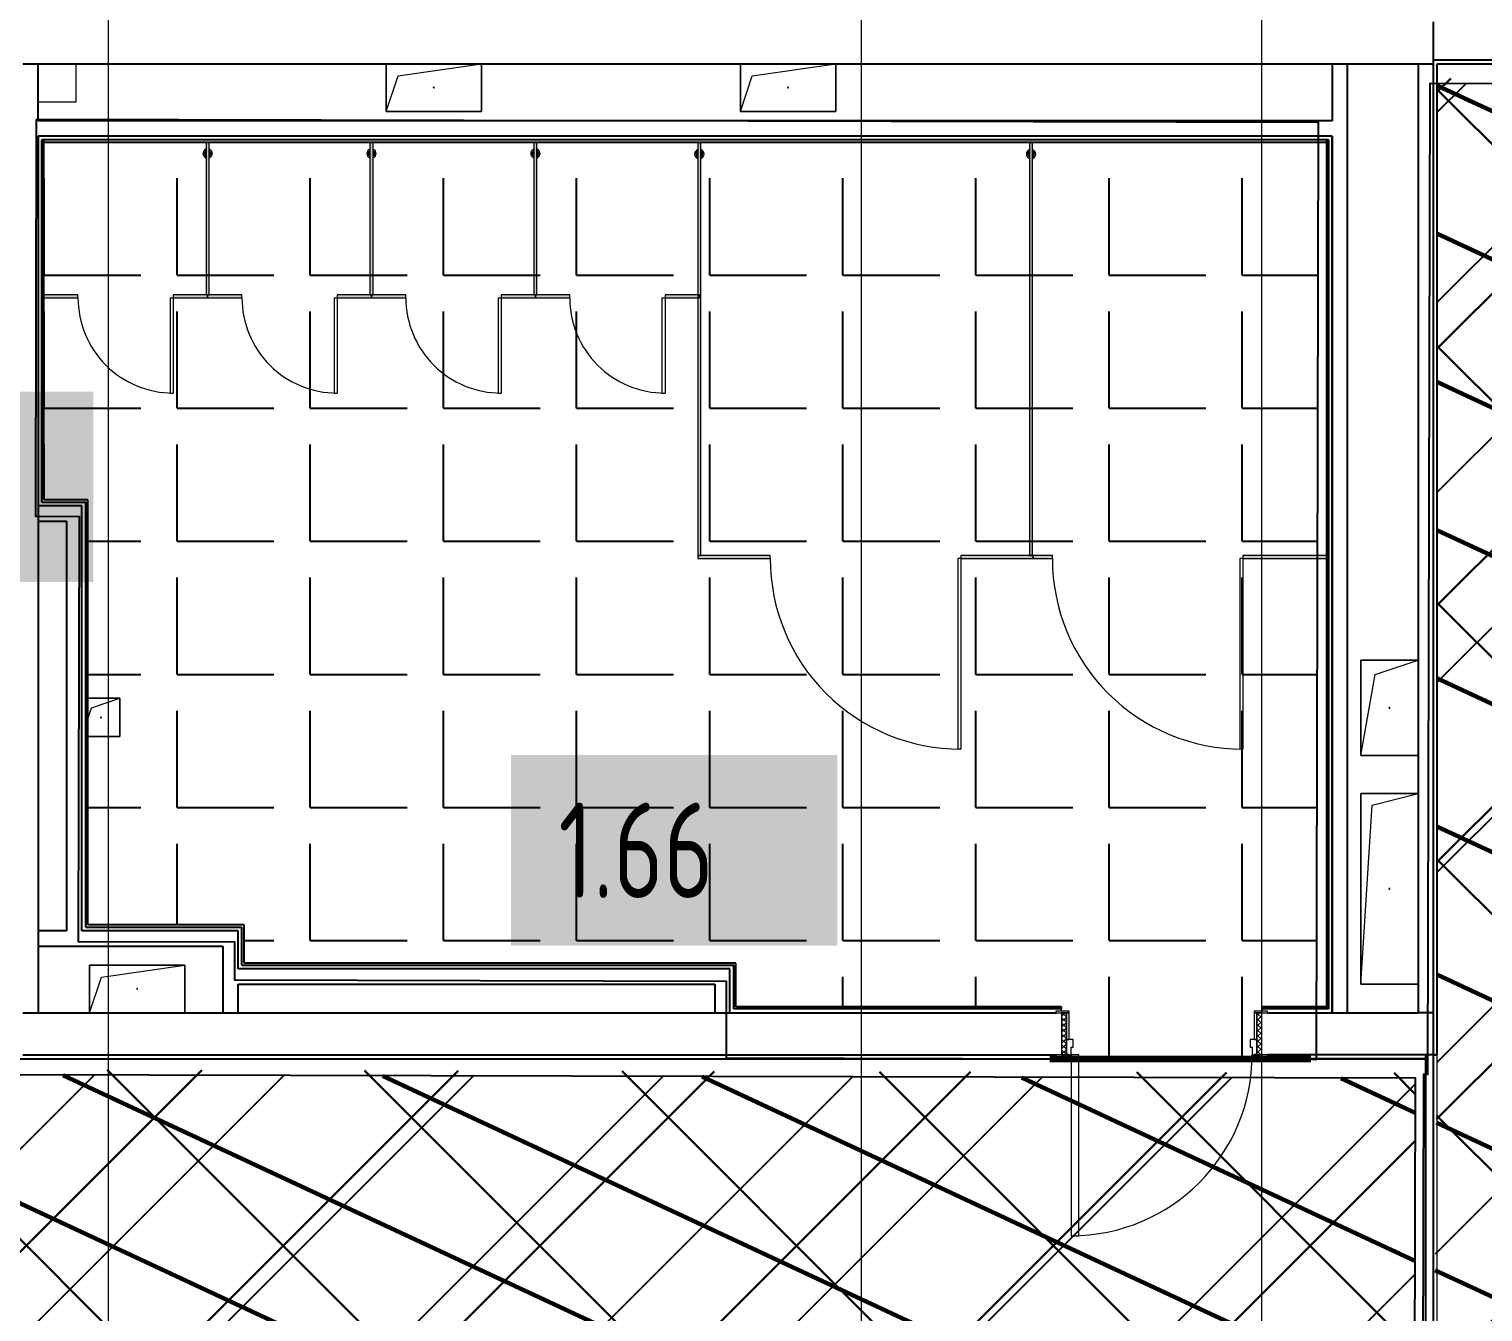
# Model space of a CAD drawing. Header units: millimetres. Extents: x -164500 to 426394, y -23753 to 102118.
# Drawn here: x 94308 to 101935, y 3694 to 10426 of the extents above; entities that cross this region are included whole.
import ezdxf

# ---------------------------------------------------------------- set-up
doc = ezdxf.new("R2010")
doc.units = ezdxf.units.MM
for name, color, linetype, lineweight in [('0) шлифовка', 5, 'Continuous', 60), ('284 стык. профилей', 1, 'Continuous', 120), ('5.2) Л-1 Линолеум', 100, 'Continuous', 30), ('A-DOOR-2', 7, 'Continuous', 5), ('A-DOOR-FRAM-2', 7, 'Continuous', 5), ('A-FLOR', 7, 'Continuous', 9), ('A-GENM', 7, 'Continuous', 9), ('A-GENM-1', 7, 'Continuous', 20), ('Оси', 7, 'Continuous', 9)]:
    doc.layers.add(name, color=color, linetype=linetype, lineweight=lineweight)
for name, color, linetype in [('1.2) плитка КР3', 160, 'Continuous'), ('2) защита вин плитк', 6, 'Continuous'), ('3.2.1) Нал-ой пол 4 вып', 3, 'Continuous')]:
    doc.layers.add(name, color=color, linetype=linetype)
doc.layers.add('A-DOOR-1', color=7, linetype='Continuous', lineweight=5, true_color=0xc0c0c0)
doc.layers.add('A-DOOR-FRAM-1', color=7, linetype='Continuous', lineweight=5, true_color=0xc0c0c0)
doc.styles.add('СПДС', font='ГОСТ тип А.ttf', dxfattribs={"width": 0.9})

# ---------------------------------------------------------------- blocks, each defined once
blk = doc.blocks.new('110_Дверь_СКБ_1Ст_Внутренняя1 - Д-7а_л__950x2100h_Туалет-32220591-Объем проектирования 1 этажа')
at = {"layer": 'A-DOOR-2'}
h = blk.add_hatch(dxfattribs=at)
h.set_pattern_fill('FP_37', color=256, style=0, pattern_type=2)
h.set_pattern_definition([(135, (1776.41, 174.685), (-14.14214, -14.14214), []), (225, (1776.41, 174.685), (14.14214, -14.14214), [])])
h.paths.add_polyline_path([(537.5, 110), (512.5, 109.9), (512.5, -110), (537.5, -110)])
at = {"layer": 'A-DOOR-FRAM-2'}
h = blk.add_hatch(dxfattribs=at)
h.set_pattern_fill('FP_38', color=256, style=0, pattern_type=2)
h.set_pattern_definition([(45, (-346.384, 174.685), (-14.1421, 14.1421), []), (135, (-346.384, 174.685), (-14.1421, -14.1421), [])])
h.paths.add_polyline_path([(-512.5, 110), (-512.5, -110), (-487.5, -108.5), (-487.5, 110)])
at = {"layer": 'A-DOOR-1'}
for p, q in [((487.5, 1060), (447.5, 1060)), ((447.5, 1060), (447.5, 110)), ((487.5, 110), (487.5, 1060)), ((447.5, 110), (487.5, 110))]:
    blk.add_line(p, q, dxfattribs=at)
blk.add_arc((487.5, 110), 950, 90, 180, dxfattribs=at)
at = {"layer": 'A-DOOR-FRAM-1'}
for p, q in [((-472.5, 118), (-542.5, 118)), ((-542.5, 118), (-542.5, 110)), ((-542.5, 110), (-472.5, 110)), ((-487.5, 110), (-512.5, 110)), ((-512.5, 110), (-512.5, -110)), ((-462.5, 110), (-487.5, 110)), ((-487.5, 110), (-487.5, 30)), ((-487.5, -110), (-487.5, 110)), ((-472.5, 110), (-487.5, 110)), ((-487.5, 110), (-487.5, 109)), ((-487.5, 109), (-472.5, 109)), ((-472.5, 110), (-472.5, 118)), ((-472.5, 109), (-472.5, 110)), ((-462.5, 70), (-462.5, 110)), ((487.5, 110), (487.5, 70)), ((512.5, 110), (487.5, 110)), ((567.5, 118), (497.5, 118)), ((497.5, 118), (497.5, 110)), ((512.5, 110), (497.5, 110)), ((497.5, 110), (497.5, 109)), ((497.5, 110), (567.5, 110)), ((497.5, 109), (512.5, 109)), ((512.5, 30), (512.5, 110)), ((537.5, 110), (512.5, 110)), ((512.5, 110), (512.5, -110)), ((512.5, 109), (512.5, 110)), ((537.5, -110), (537.5, 110)), ((567.5, 110), (567.5, 118)), ((-487.5, 30), (-452.5, 30)), ((-472.5, 30), (-487.5, 30)), ((-487.5, 30), (-487.5, -110)), ((-472.5, -110), (-472.5, 30)), ((-452.5, 70), (-462.5, 70)), ((-452.5, 30), (-452.5, 70)), ((487.5, 70), (477.5, 70)), ((477.5, 70), (477.5, 30)), ((477.5, 30), (512.5, 30)), ((512.5, 30), (497.5, 30)), ((497.5, 30), (497.5, -110)), ((512.5, -110), (512.5, 30)), ((-472.5, -110), (-542.5, -110)), ((-542.5, -110), (-542.5, -118)), ((-542.5, -118), (-472.5, -118)), ((-512.5, -110), (-487.5, -110)), ((-487.5, -110), (-472.5, -110)), ((-472.5, -118), (-472.5, -110)), ((497.5, -110), (512.5, -110)), ((567.5, -110), (497.5, -110)), ((497.5, -110), (497.5, -118)), ((497.5, -118), (567.5, -118)), ((512.5, -110), (537.5, -110)), ((567.5, -118), (567.5, -110))]:
    blk.add_line(p, q, dxfattribs=at)
blk = doc.blocks.new('131_Сантехническая перегородка 7 - СП-1-30858579-Объем проектирования 1 этажа')
at = {"layer": 'A-GENM'}
blk.add_hatch(color=256, dxfattribs=at).paths.add_polyline_path([(2165.9, -8), (2165.9, 8), (-4.1, 8), (-4.1, -8), (1884.9, -8)])
at = {"layer": 'A-GENM', "flags": 128}
for points in [[(71.5, 8), (71.1, 8.5), (70.8, 9), (70.4, 9.5), (70, 9.9), (69.6, 10.4), (69.2, 10.8), (68.8, 11.2), (68.3, 11.6), (67.8, 12), (67.3, 12.3), (66.8, 12.7), (66.3, 13), (65.8, 13.3), (65.3, 13.6), (64.7, 13.8), (64.2, 14), (63.6, 14.3), (63, 14.4), (62.4, 14.6), (61.9, 14.7), (61.3, 14.9), (60.7, 14.9), (60.1, 15), (59.5, 15.1), (58.9, 15.1), (58.3, 15.1), (57.7, 15), (57.1, 15), (56.5, 14.9), (55.9, 14.8), (55.3, 14.7), (54.7, 14.5), (54.1, 14.4), (53.5, 14.2), (53, 13.9), (52.4, 13.7), (51.9, 13.4), (51.4, 13.2), (50.8, 12.9), (50.3, 12.5), (49.8, 12.2), (49.3, 11.8), (48.9, 11.4), (48.4, 11), (48, 10.6), (47.6, 10.2), (47.2, 9.7), (46.8, 9.3), (46.4, 8.8), (46.1, 8.3), (45.9, 8)], [(45.9, -8), (46.3, -8.5), (46.6, -9), (47, -9.5), (47.4, -9.9), (47.8, -10.4), (48.2, -10.8), (48.6, -11.2), (49.1, -11.6), (49.6, -12), (50, -12.3), (50.5, -12.7), (51.1, -13), (51.6, -13.3), (52.1, -13.6), (52.7, -13.8), (53.2, -14), (53.8, -14.3), (54.4, -14.4), (54.9, -14.6), (55.5, -14.7), (56.1, -14.9), (56.7, -14.9), (57.3, -15), (57.9, -15.1), (58.5, -15.1), (59.1, -15.1), (59.7, -15), (60.3, -15), (60.9, -14.9), (61.5, -14.8), (62.1, -14.7), (62.7, -14.5), (63.3, -14.4), (63.8, -14.2), (64.4, -13.9), (65, -13.7), (65.5, -13.4), (66, -13.2), (66.6, -12.9), (67.1, -12.5), (67.6, -12.2), (68, -11.8), (68.5, -11.4), (69, -11), (69.4, -10.6), (69.8, -10.2), (70.2, -9.7), (70.6, -9.3), (70.9, -8.8), (71.3, -8.3), (71.5, -8)]]:
    blk.add_lwpolyline(points, dxfattribs=at)
at = {"layer": 'A-GENM'}
for radius, start, end in [(24.6, 19.91127, 160.08873), (17.6, 28.97309, 151.02691), (15.1, 33.78108, 146.21892), (24.6, 199.91127, 340.08873), (17.6, 208.97309, 331.02691), (15.1, 213.78108, 326.21892)]:
    blk.add_arc((58.7, 0), radius, start, end, dxfattribs=at)
at = {"layer": 'A-GENM-1'}
for p, q in [((2165.9, 8), (-4.1, 8)), ((-4.1, 8), (-4.1, -8)), ((2165.9, -8), (2165.9, 8)), ((-4.1, -8), (2165.9, -8))]:
    blk.add_line(p, q, dxfattribs=at)
blk = doc.blocks.new('131_Сантехническая перегородка 6 - СП-1-30839354-Объем проектирования 1 этажа')
at = {"layer": 'A-GENM'}
blk.add_hatch(color=256, dxfattribs=at).paths.add_polyline_path([(800, 8), (0, 8), (0, -8), (800, -8)])
at = {"layer": 'A-GENM', "flags": 128}
for points in [[(71.5, 8), (71.1, 8.5), (70.8, 9), (70.4, 9.5), (70, 9.9), (69.6, 10.4), (69.2, 10.8), (68.8, 11.2), (68.3, 11.6), (67.8, 12), (67.3, 12.3), (66.8, 12.7), (66.3, 13), (65.8, 13.3), (65.3, 13.6), (64.7, 13.8), (64.2, 14), (63.6, 14.3), (63, 14.4), (62.4, 14.6), (61.9, 14.7), (61.3, 14.9), (60.7, 14.9), (60.1, 15), (59.5, 15.1), (58.9, 15.1), (58.3, 15.1), (57.7, 15), (57.1, 15), (56.5, 14.9), (55.9, 14.8), (55.3, 14.7), (54.7, 14.5), (54.1, 14.4), (53.5, 14.2), (53, 13.9), (52.4, 13.7), (51.9, 13.4), (51.4, 13.2), (50.8, 12.9), (50.3, 12.5), (49.8, 12.2), (49.3, 11.8), (48.9, 11.4), (48.4, 11), (48, 10.6), (47.6, 10.2), (47.2, 9.7), (46.8, 9.3), (46.4, 8.8), (46.1, 8.3), (45.9, 8)], [(45.9, -8), (46.3, -8.5), (46.6, -9), (47, -9.5), (47.4, -9.9), (47.8, -10.4), (48.2, -10.8), (48.6, -11.2), (49.1, -11.6), (49.6, -12), (50, -12.3), (50.5, -12.7), (51.1, -13), (51.6, -13.3), (52.1, -13.6), (52.7, -13.8), (53.2, -14), (53.8, -14.3), (54.4, -14.4), (54.9, -14.6), (55.5, -14.7), (56.1, -14.9), (56.7, -14.9), (57.3, -15), (57.9, -15.1), (58.5, -15.1), (59.1, -15.1), (59.7, -15), (60.3, -15), (60.9, -14.9), (61.5, -14.8), (62.1, -14.7), (62.7, -14.5), (63.3, -14.4), (63.8, -14.2), (64.4, -13.9), (65, -13.7), (65.5, -13.4), (66, -13.2), (66.6, -12.9), (67.1, -12.5), (67.6, -12.2), (68, -11.8), (68.5, -11.4), (69, -11), (69.4, -10.6), (69.8, -10.2), (70.2, -9.7), (70.6, -9.3), (70.9, -8.8), (71.3, -8.3), (71.5, -8)]]:
    blk.add_lwpolyline(points, dxfattribs=at)
at = {"layer": 'A-GENM'}
for radius, start, end in [(24.6, 19.91127, 160.08873), (17.6, 28.97309, 151.02691), (15.1, 33.78108, 146.21892), (24.6, 199.91127, 340.08873), (17.6, 208.97309, 331.02691), (15.1, 213.78108, 326.21892)]:
    blk.add_arc((58.7, 0), radius, start, end, dxfattribs=at)
at = {"layer": 'A-GENM-1'}
for p, q in [((800, 8), (0, 8)), ((0, 8), (0, -8)), ((800, -8), (800, 8)), ((0, -8), (800, -8))]:
    blk.add_line(p, q, dxfattribs=at)
blk = doc.blocks.new('131_Сантехническая перегородка_Дверь МГН - СД-1-30883454-Объем проектирования 1 этажа')
at = {"layer": 'A-GENM'}
for points in [[(-366.5, 8), (-370, 8), (-370, -8), (10, -8), (10, 8), (-350.5, 8)], [(1390, 8), (1010, 8), (1010, -8), (1390, -8)]]:
    blk.add_hatch(color=256, dxfattribs=at).paths.add_polyline_path(points)
at = {"layer": 'A-DOOR-1'}
for p, q in [((10, 1008), (26, 1008)), ((10, 8), (10, 1008)), ((26, 8), (26, 1008)), ((10, 8), (26, 8))]:
    blk.add_line(p, q, dxfattribs=at)
blk.add_arc((10, 8), 1000, 360, 90, dxfattribs=at)
at = {"layer": 'A-GENM-1'}
for p, q in [((10, 8), (-370, 8)), ((-370, 8), (-370, -8)), ((10, -8), (10, 8)), ((1390, 8), (1010, 8)), ((1010, 8), (1010, -8)), ((1390, -8), (1390, 8)), ((-370, -8), (10, -8)), ((1010, -8), (1390, -8))]:
    blk.add_line(p, q, dxfattribs=at)
blk = doc.blocks.new('GM_Отверстие прямоугольное _в плите_ - Отверстие-20657929-Объем проектирования 1 этажа')
at = {"layer": 'A-GENM'}
for p, q in [((-250, -125), (-250, 125)), ((-250, 125), (250, 125)), ((250, 125), (-250, 125)), ((-250, 125), (-250, -125)), ((-187.5, 62.5), (250, 125)), ((250, 125), (250, -125)), ((250, -125), (250, 125)), ((-250, -125), (-187.5, 62.5))]:
    blk.add_line(p, q, dxfattribs=at)
for start, end in [(360, 180), (180, 360)]:
    blk.add_arc((0, 0), 2.5, start, end, dxfattribs=at)
blk = doc.blocks.new('GM_Отверстие прямоугольное _в плите_ - Отверстие-V81-Объем проектирования 1 этажа')
at = {"layer": 'A-GENM'}
for p, q in [((-250, -125), (-250, 125)), ((-250, 125), (-250, -125)), ((-187.5, 62.5), (250, 125)), ((250, 125), (250, -125)), ((250, -125), (250, 125)), ((-250, -125), (-187.5, 62.5)), ((250, -125), (-250, -125)), ((-250, -125), (250, -125))]:
    blk.add_line(p, q, dxfattribs=at)
for start, end in [(360, 180), (180, 360)]:
    blk.add_arc((0, 0), 2.5, start, end, dxfattribs=at)
blk = doc.blocks.new('131_Сантехническая перегородка_Дверь 5 - СД-1-30835617-Объем проектирования 1 этажа')
at = {"layer": 'A-GENM'}
for points in [[(70, 8), (70, -8), (250, -8), (250, 8), (78, 8)], [(759.5, 8), (750, 8), (750, -8), (928.5, -8), (928.5, 8), (839.3, 8)]]:
    blk.add_hatch(color=256, dxfattribs=at).paths.add_polyline_path(points)
at = {"layer": 'A-DOOR-1'}
for p, q in [((266, 508), (250, 508)), ((250, 8), (250, 508)), ((266, 8), (266, 508)), ((266, 8), (250, 8))]:
    blk.add_line(p, q, dxfattribs=at)
blk.add_arc((250, 8), 500, 360, 90, dxfattribs=at)
at = {"layer": 'A-GENM-1'}
for p, q in [((250, 8), (70, 8)), ((70, 8), (70, -8)), ((250, -8), (250, 8)), ((930, 8), (750, 8)), ((750, 8), (750, -8)), ((930, -8), (930, 8)), ((70, -8), (250, -8)), ((750, -8), (930, -8))]:
    blk.add_line(p, q, dxfattribs=at)
blk = doc.blocks.new('GM_Отверстие прямоугольное _в плите_ - Отверстие-V128-Объем проектирования 1 этажа')
at = {"layer": 'A-GENM'}
for p, q in [((-69, 100), (100, 100)), ((100, 100), (-69, 100)), ((-50, 50), (100, 100)), ((100, 100), (100, -100)), ((100, -100), (100, 100)), ((-69, -7), (-50, 50)), ((100, -100), (-69, -100)), ((-69, -100), (100, -100))]:
    blk.add_line(p, q, dxfattribs=at)
for start, end in [(360, 180), (180, 360)]:
    blk.add_arc((0, 0), 2.5, start, end, dxfattribs=at)
blk = doc.blocks.new('GM_Отверстие прямоугольное _в плите_ - Отверстие-21958892-Объем проектирования 1 этажа')
at = {"layer": 'A-GENM'}
for p, q in [((-150, -250), (-150, 250)), ((-150, 250), (150, 250)), ((150, 250), (-150, 250)), ((-150, 250), (-150, -250)), ((-75, 175), (150, 250)), ((-150, -250), (-75, 175)), ((150, -250), (-150, -250)), ((-150, -250), (150, -250))]:
    blk.add_line(p, q, dxfattribs=at)
for start, end in [(360, 180), (180, 360)]:
    blk.add_arc((0, 0), 2.5, start, end, dxfattribs=at)
blk = doc.blocks.new('GM_Отверстие прямоугольное _в плите_ - Отверстие-21959076-Объем проектирования 1 этажа')
at = {"layer": 'A-GENM'}
for p, q in [((-150, -500), (-150, 500)), ((-150, 500), (150, 500)), ((150, 500), (-150, 500)), ((-150, 500), (-150, -500)), ((-90, 440), (150, 500)), ((-150, -500), (-90, 440)), ((150, -500), (-150, -500)), ((-150, -500), (150, -500))]:
    blk.add_line(p, q, dxfattribs=at)
for start, end in [(360, 180), (180, 360)]:
    blk.add_arc((0, 0), 2.5, start, end, dxfattribs=at)
blk = doc.blocks.new('131_Сантехническая перегородка_Дверь 5 - СД-1-V254-Объем проектирования 1 этажа')
at = {"layer": 'A-GENM'}
for points in [[(70, 8), (70, -8), (250, -8), (250, 8), (78, 8)], [(922, 8), (750, 8), (750, -8), (930, -8), (930, 8)]]:
    blk.add_hatch(color=256, dxfattribs=at).paths.add_polyline_path(points)
at = {"layer": 'A-DOOR-1'}
for p, q in [((266, 508), (250, 508)), ((250, 8), (250, 508)), ((266, 8), (266, 508)), ((266, 8), (250, 8))]:
    blk.add_line(p, q, dxfattribs=at)
blk.add_arc((250, 8), 500, 360, 90, dxfattribs=at)
at = {"layer": 'A-GENM-1'}
for p, q in [((250, 8), (70, 8)), ((70, 8), (70, -8)), ((250, -8), (250, 8)), ((930, 8), (750, 8)), ((750, 8), (750, -8)), ((930, -8), (930, 8)), ((70, -8), (250, -8)), ((750, -8), (930, -8))]:
    blk.add_line(p, q, dxfattribs=at)
blk = doc.blocks.new('131_Сантехническая перегородка_Дверь 5 - СД-1-V255-Объем проектирования 1 этажа')
at = {"layer": 'A-GENM'}
for points in [[(78, 8), (78, -8), (250, -8), (250, 8)], [(750, 8), (750, -8), (930, -8), (930, 8), (922, 8)]]:
    blk.add_hatch(color=256, dxfattribs=at).paths.add_polyline_path(points)
at = {"layer": 'A-DOOR-1'}
for p, q in [((266, 508), (250, 508)), ((250, 8), (250, 508)), ((266, 8), (266, 508)), ((266, 8), (250, 8))]:
    blk.add_line(p, q, dxfattribs=at)
blk.add_arc((250, 8), 500, 360, 90, dxfattribs=at)
at = {"layer": 'A-GENM-1'}
for p, q in [((250, 8), (70, 8)), ((70, 8), (70, -8)), ((250, -8), (250, 8)), ((930, 8), (750, 8)), ((750, 8), (750, -8)), ((930, -8), (930, 8)), ((70, -8), (250, -8)), ((750, -8), (930, -8))]:
    blk.add_line(p, q, dxfattribs=at)
blk = doc.blocks.new('131_Сантехническая перегородка_Дверь МГН 2 - СД-1-30897608-Объем проектирования 1 этажа')
at = {"layer": 'A-GENM'}
for points in [[(-269.9, 8), (-427.5, 8), (-427.5, -8), (10, -8), (10, 8), (-88.5, 8)], [(1010, 8), (1010, -8), (1110, -8), (1110, 8)]]:
    blk.add_hatch(color=256, dxfattribs=at).paths.add_polyline_path(points)
at = {"layer": 'A-DOOR-1'}
for p, q in [((10, 1008), (26, 1008)), ((10, 8), (10, 1008)), ((26, 8), (26, 1008)), ((10, 8), (26, 8))]:
    blk.add_line(p, q, dxfattribs=at)
blk.add_arc((10, 8), 1000, 360, 90, dxfattribs=at)
at = {"layer": 'A-GENM-1'}
for p, q in [((10, 8), (-430, 8)), ((-430, 8), (-430, -8)), ((10, -8), (10, 8)), ((1110, 8), (1010, 8)), ((1010, 8), (1010, -8)), ((1110, -8), (1110, 8)), ((-430, -8), (10, -8)), ((1010, -8), (1110, -8))]:
    blk.add_line(p, q, dxfattribs=at)

msp = doc.modelspace()

# ---------------------------------------------------------------- hatches: boundary and pattern name
at = {"layer": '0) шлифовка', "true_color": 0x2776bb}
h = msp.add_hatch(dxfattribs=at)
h.set_pattern_fill('ANSI31', color=152, scale=222, angle=110)
h.paths.add_polyline_path([(107122.766, 5322.081), (107116.733, 5322.095), (107117.829, 5788.936), (107129.595, 8231.556), (107131.123, 8882.194), (107131.12, 8883.103), (107125.092, 8883.118), (107128.012, 10127.027), (101695.702, 10139.779), (101695.702, 5042.938), (101675.702, 2948.652), (101675.702, 2843.938), (101683.702, 2843.938), (101683.702, 2788.938), (101754.702, 2788.938), (101754.702, 2728.938), (101724.702, 2728.938), (101674.702, 2738.938), (101674.702, 2773.938), (101666.702, 2773.938), (101666.702, 2788.938), (101618.804, 2788.938), (101613.161, 384.938), (101633.702, 384.938), (101633.702, 1388.938), (101634.702, 1388.938), (101666.702, 1388.938), (101666.702, 1403.938), (101674.702, 1438.938), (101724.702, 1438.938), (101724.702, 1448.938), (101754.702, 1448.938), (101754.702, 1388.938), (101683.702, 1388.938), (101683.702, 1333.938), (101675.702, 384.938), (101935.702, 384.938), (101935.702, 34.938), (102944.702, 34.938), (105244.702, 34.938), (105510.35, 34.938), (105510.908, 272.796), (105573.702, 272.649), (105573.702, 384.938), (106095.702, 384.938), (106095.702, 34.938), (106294.702, 34.938), (107110.354, 34.938), (107110.952, 289.481), (107110.959, 292.698), (107116.121, 2491.552), (107116.667, 2724.096), (107110.635, 2724.111), (107111.566, 3120.882)])
h = msp.add_hatch(dxfattribs=at)
h.set_pattern_fill('ANSI31', color=152, scale=222, angle=110)
h.paths.add_polyline_path([(101581.806, 4920.032), (94201.827, 4937.356), (94205.207, 6377.352), (92115.702, 6382.257), (92115.702, 5018.938), (92094.702, 4994.707), (92094.702, 4958.938), (92063.872, 4958.938), (92060.867, 3678.938), (92094.702, 3678.938), (92094.702, 3633.938), (92102.702, 3633.938), (92102.702, 3618.938), (92115.702, 3618.938), (92115.702, 388.938), (92510.702, 388.938), (92510.702, 34.938), (92794.702, 34.938), (93694.702, 34.938), (94844.702, 34.938), (97060.327, 34.938), (97060.932, 292.631), (97123.702, 292.484), (97123.702, 384.938), (98215.702, 384.938), (98215.702, 34.938), (99094.702, 34.938), (99994.702, 34.938), (100894.702, 34.938), (101550.339, 34.938), (101550.918, 281.592), (101570.918, 281.545)])
at = {"layer": '1.2) плитка КР3'}
h = msp.add_hatch(dxfattribs=at)
h.set_pattern_fill('ANGLE', color=256, scale=100)
h.set_pattern_definition([(0, (94385.7, 9832.94), (0, 698.5), [508, -190.5]), (90, (94385.7, 9832.94), (-698.5, 4e-14), [508, -190.5])])
h.paths.add_polyline_path([(101072.876, 9832.938), (94385.702, 9832.938), (94385.702, 7954.938), (94615.702, 7954.938), (94615.702, 6913.938), (94784.702, 6913.938), (94784.702, 6713.938), (94615.702, 6713.938), (94615.702, 5724.938), (95435.702, 5724.938), (95435.702, 5524.938), (98015.702, 5524.938), (98015.702, 5294.938), (99724.702, 5294.938), (99764.702, 5271.938), (99764.702, 5123.938), (99784.702, 5123.938), (99784.702, 5083.938), (99769.302, 5022.337), (100774.702, 5019.977), (100774.702, 5035.938), (100724.702, 5035.938), (100724.702, 5083.938), (100714.702, 5083.938), (100714.702, 5123.938), (100734.702, 5123.938), (100734.702, 5263.938), (100734.702, 5271.938), (100774.702, 5271.938), (100774.702, 5294.938), (101063.044, 5294.938)])
at = {"layer": '2) защита вин плитк'}
h = msp.add_hatch(dxfattribs=at)
h.set_pattern_fill('ANSI31', color=256, scale=222)
h.paths.add_polyline_path([(107122.766, 5322.081), (107116.733, 5322.095), (107117.829, 5788.936), (107129.595, 8231.556), (107131.123, 8882.194), (107131.12, 8883.103), (107125.092, 8883.118), (107128.012, 10127.027), (101695.702, 10139.779), (101695.702, 5042.938), (101675.702, 2948.652), (101675.702, 2843.938), (101683.702, 2843.938), (101683.702, 2788.938), (101754.702, 2788.938), (101754.702, 2728.938), (101724.702, 2728.938), (101674.702, 2738.938), (101674.702, 2773.938), (101666.702, 2773.938), (101666.702, 2788.938), (101618.804, 2788.938), (101613.161, 384.938), (101633.702, 384.938), (101633.702, 1388.938), (101634.702, 1388.938), (101666.702, 1388.938), (101666.702, 1403.938), (101674.702, 1438.938), (101724.702, 1438.938), (101724.702, 1448.938), (101754.702, 1448.938), (101754.702, 1388.938), (101683.702, 1388.938), (101683.702, 1333.938), (101675.702, 384.938), (101935.702, 384.938), (101935.702, 34.938), (102944.702, 34.938), (105244.702, 34.938), (105510.35, 34.938), (105510.908, 272.796), (105573.702, 272.649), (105573.702, 384.938), (106095.702, 384.938), (106095.702, 34.938), (106294.702, 34.938), (107110.354, 34.938), (107110.952, 289.481), (107110.959, 292.698), (107116.121, 2491.552), (107116.667, 2724.096), (107110.635, 2724.111), (107111.566, 3120.882)])
h = msp.add_hatch(dxfattribs=at)
h.set_pattern_fill('ANSI31', color=256, scale=222)
h.paths.add_polyline_path([(101581.806, 4920.032), (94201.827, 4937.356), (94205.207, 6377.352), (92115.702, 6382.257), (92115.702, 5018.938), (92094.702, 4994.707), (92094.702, 4958.938), (92063.872, 4958.938), (92060.867, 3678.938), (92094.702, 3678.938), (92094.702, 3633.938), (92102.702, 3633.938), (92102.702, 3618.938), (92115.702, 3618.938), (92115.702, 388.938), (92510.702, 388.938), (92510.702, 34.938), (92794.702, 34.938), (93694.702, 34.938), (94844.702, 34.938), (97060.327, 34.938), (97060.932, 292.631), (97123.702, 292.484), (97123.702, 384.938), (98215.702, 384.938), (98215.702, 34.938), (99094.702, 34.938), (99994.702, 34.938), (100894.702, 34.938), (101550.339, 34.938), (101550.918, 281.592), (101570.918, 281.545)])
at = {"layer": '3.2.1) Нал-ой пол 4 вып'}
h = msp.add_hatch(dxfattribs=at)
h.set_pattern_fill('ANSI31', color=256, scale=300)
h.paths.add_polyline_path([(107122.766, 5349.917), (107116.733, 5349.931), (107117.829, 5816.772), (107129.595, 8259.392), (107131.123, 8910.03), (107131.12, 8910.94), (107125.092, 8910.954), (107128.012, 10154.863), (101695.702, 10167.615), (101695.702, 5070.774), (101675.702, 2976.488), (101675.702, 2871.774), (101683.702, 2871.774), (101683.702, 2816.774), (101754.702, 2816.774), (101754.702, 2756.774), (101724.702, 2756.774), (101674.702, 2766.774), (101674.702, 2801.774), (101666.702, 2801.774), (101666.702, 2816.774), (101618.804, 2816.774), (101613.161, 412.774), (101633.702, 412.774), (101633.702, 1416.774), (101634.702, 1416.774), (101666.702, 1416.774), (101666.702, 1431.774), (101674.702, 1466.774), (101724.702, 1466.774), (101724.702, 1476.774), (101754.702, 1476.774), (101754.702, 1416.774), (101683.702, 1416.774), (101683.702, 1361.774), (101675.702, 412.774), (101935.702, 412.774), (101935.702, 62.774), (102944.702, 62.774), (105244.702, 62.774), (105510.35, 62.774), (105510.908, 300.632), (105573.702, 300.485), (105573.702, 412.774), (106095.702, 412.774), (106095.702, 62.774), (106294.702, 62.774), (107110.354, 62.774), (107110.952, 317.318), (107110.959, 320.534), (107116.121, 2519.389), (107116.667, 2751.933), (107110.635, 2751.947), (107111.566, 3148.718)])
h = msp.add_hatch(dxfattribs=at)
h.set_pattern_fill('ANSI31', color=256, scale=300)
h.paths.add_polyline_path([(101581.806, 4947.868), (94201.827, 4965.192), (94205.207, 6405.188), (92115.702, 6410.093), (92115.702, 5046.774), (92094.702, 5022.543), (92094.702, 4986.774), (92063.872, 4986.774), (92060.867, 3706.774), (92094.702, 3706.774), (92094.702, 3661.774), (92102.702, 3661.774), (92102.702, 3646.774), (92115.702, 3646.774), (92115.702, 416.774), (92510.702, 416.774), (92510.702, 62.774), (92794.702, 62.774), (93694.702, 62.774), (94844.702, 62.774), (97060.327, 62.774), (97060.932, 320.468), (97123.702, 320.32), (97123.702, 412.774), (98215.702, 412.774), (98215.702, 62.774), (99094.702, 62.774), (99994.702, 62.774), (100894.702, 62.774), (101550.339, 62.774), (101550.918, 309.428), (101570.918, 309.381)])
at = {"layer": '5.2) Л-1 Линолеум'}
h = msp.add_hatch(dxfattribs=at)
h.set_pattern_fill('ANSI37', color=256, scale=300)
h.paths.add_polyline_path([(107122.766, 5349.917), (107116.733, 5349.931), (107117.829, 5816.772), (107129.595, 8259.392), (107131.123, 8910.03), (107131.12, 8910.94), (107125.092, 8910.954), (107128.012, 10154.863), (101695.702, 10167.615), (101695.702, 5070.774), (101675.702, 2976.488), (101675.702, 2871.774), (101683.702, 2871.774), (101683.702, 2816.774), (101754.702, 2816.774), (101754.702, 2756.774), (101724.702, 2756.774), (101674.702, 2766.774), (101674.702, 2801.774), (101666.702, 2801.774), (101666.702, 2816.774), (101618.804, 2816.774), (101613.161, 412.774), (101633.702, 412.774), (101633.702, 1416.774), (101634.702, 1416.774), (101666.702, 1416.774), (101666.702, 1431.774), (101674.702, 1466.774), (101724.702, 1466.774), (101724.702, 1476.774), (101754.702, 1476.774), (101754.702, 1416.774), (101683.702, 1416.774), (101683.702, 1361.774), (101675.702, 412.774), (101935.702, 412.774), (101935.702, 62.774), (102944.702, 62.774), (105244.702, 62.774), (105510.35, 62.774), (105510.908, 300.632), (105573.702, 300.485), (105573.702, 412.774), (106095.702, 412.774), (106095.702, 62.774), (106294.702, 62.774), (107110.354, 62.774), (107110.952, 317.318), (107110.959, 320.534), (107116.121, 2519.389), (107116.667, 2751.933), (107110.635, 2751.947), (107111.566, 3148.718)])
h = msp.add_hatch(dxfattribs=at)
h.set_pattern_fill('ANSI37', color=256, scale=300)
h.paths.add_polyline_path([(101581.806, 4947.868), (94201.827, 4965.192), (94205.207, 6405.188), (92115.702, 6410.093), (92115.702, 5046.774), (92094.702, 5022.543), (92094.702, 4986.774), (92063.872, 4986.774), (92060.867, 3706.774), (92094.702, 3706.774), (92094.702, 3661.774), (92102.702, 3661.774), (92102.702, 3646.774), (92115.702, 3646.774), (92115.702, 416.774), (92510.702, 416.774), (92510.702, 62.774), (92794.702, 62.774), (93694.702, 62.774), (94844.702, 62.774), (97060.327, 62.774), (97060.932, 320.468), (97123.702, 320.32), (97123.702, 412.774), (98215.702, 412.774), (98215.702, 62.774), (99094.702, 62.774), (99994.702, 62.774), (100894.702, 62.774), (101550.339, 62.774), (101550.918, 309.428), (101570.918, 309.381)])

# ---------------------------------------------------------------- linework, layer by layer
for p, q in [((101674.702, 10463.938), (101674.702, 5043.938)), ((94274.702, 10243.938), (101674.702, 10243.938)), ((94354.702, 9943.938), (94354.702, 10243.938)), ((101144.702, 10243.938), (101144.702, 9943.938)), ((101224.702, 5263.938), (101224.702, 10243.938)), ((101594.702, 10243.938), (101594.702, 5263.938)), ((101674.702, 10263.938), (103679.702, 10263.938)), ((101694.702, 10242.938), (101694.702, 10243.938)), ((101694.702, 10242.938), (101694.702, 10242.938)), ((101695.702, 10242.938), (103709.702, 10242.938)), ((101695.702, 5042.938), (101695.702, 10242.938)), ((101144.702, 9943.938), (94354.702, 9943.938)), ((94354.702, 9863.938), (94354.702, 5263.938)), ((101144.702, 9863.938), (94354.702, 9863.938)), ((94374.702, 7943.938), (94374.702, 9843.938)), ((101124.702, 9843.938), (94374.702, 9843.938)), ((94385.702, 7954.938), (94385.702, 9843.938)), ((101113.702, 9843.938), (101113.702, 5283.938)), ((101124.702, 9843.938), (101124.702, 5283.938)), ((101144.702, 9863.938), (101144.702, 5263.938)), ((101144.702, 5263.938), (101144.702, 9863.938)), ((94374.702, 9832.938), (101124.702, 9832.938)), ((94374.702, 7943.938), (94604.702, 7943.938)), ((94615.702, 7954.938), (94385.702, 7954.938)), ((94604.702, 5713.938), (94604.702, 7943.938)), ((94615.702, 5724.938), (94615.702, 7954.938)), ((94584.702, 7923.938), (94354.702, 7923.938)), ((94584.702, 5693.938), (94584.702, 7923.938)), ((94354.702, 7843.938), (94504.702, 7843.938)), ((94504.702, 7843.938), (94504.702, 5693.938)), ((95435.702, 5724.938), (94615.702, 5724.938)), ((95435.702, 5524.938), (95435.702, 5724.938)), ((94504.702, 5693.938), (94354.702, 5693.938)), ((95404.702, 5693.938), (94584.702, 5693.938)), ((94604.702, 5713.938), (95424.702, 5713.938)), ((95404.702, 5493.938), (95404.702, 5693.938)), ((95424.702, 5513.938), (95424.702, 5713.938)), ((94354.702, 5613.938), (95324.702, 5613.938)), ((95324.702, 5613.938), (95324.702, 5263.938)), ((97984.702, 5493.938), (95404.702, 5493.938)), ((95424.702, 5513.938), (98004.702, 5513.938)), ((98015.702, 5524.938), (95435.702, 5524.938)), ((97984.702, 5263.938), (97984.702, 5493.938)), ((98004.702, 5283.938), (98004.702, 5513.938)), ((98015.702, 5294.938), (98015.702, 5524.938)), ((95404.702, 5413.938), (97904.702, 5413.938)), ((95404.702, 5263.938), (95404.702, 5413.938)), ((97904.702, 5413.938), (97904.702, 5263.938)), ((94274.702, 5263.938), (99694.702, 5263.938)), ((99724.702, 5283.938), (98004.702, 5283.938)), ((99724.702, 5294.938), (98015.702, 5294.938)), ((99724.702, 5283.938), (99724.702, 5294.938)), ((101124.702, 5294.938), (100774.702, 5294.938)), ((100774.702, 5294.938), (100774.702, 5283.938)), ((101124.702, 5283.938), (100774.702, 5283.938)), ((100774.702, 5283.938), (100774.702, 5271.938)), ((100804.702, 5263.938), (101594.702, 5263.938)), ((101674.702, 5263.938), (101594.702, 5263.938)), ((94274.702, 5043.938), (99694.702, 5043.938)), ((100774.702, 5035.938), (100774.702, 5023.938)), ((101695.702, 5043.938), (100804.702, 5043.938)), ((101634.702, 5043.938), (101634.702, 5023.938)), ((101674.702, 5043.938), (101674.702, 2843.938)), ((101675.702, 5043.938), (101675.702, 5042.938)), ((101675.702, 2843.938), (101675.702, 5042.938)), ((101675.702, 5042.938), (101695.702, 5042.938)), ((94253.702, 5022.938), (99724.702, 5022.938)), ((99724.702, 5022.938), (99724.702, 5023.938)), ((100774.702, 5023.938), (100774.702, 5022.938)), ((100774.702, 5022.938), (101633.702, 5022.938)), ((101633.702, 5023.938), (101634.702, 5023.938)), ((101633.702, 5022.938), (101633.702, 2788.938))]:
    msp.add_line(p, q)
at = {"flags": 128}
msp.add_lwpolyline([(107128.012, 10127.027), (101656.06, 10139.872), (101643.854, 4940.386), (101623.854, 4940.433), (101612.919, 281.946), (101872.918, 281.336), (101872.097, -68.663), (105510.087, -77.203)], dxfattribs=at)
for points in [[(94345.117, 9951.835), (94340.709, 7869.038), (94570.708, 7868.498), (94565.474, 5638.504), (95385.472, 5636.579), (95385.002, 5436.58), (97964.995, 5430.523), (97964.455, 5026.574), (101062.446, 5019.302), (101073.099, 9936.041)], [(92443.123, -46.53), (97060.11, -57.368), (97060.932, 292.631), (98152.929, 290.068), (98152.107, -59.931), (101550.098, -67.907), (101550.918, 281.592), (101570.918, 281.545), (101581.806, 4920.032), (94201.827, 4937.356), (94205.207, 6377.352), (92067.213, 6382.371), (92052.945, 304.387), (92443.944, 303.469)]]:
    msp.add_lwpolyline(points, close=True, dxfattribs=at)
at = {"layer": '284 стык. профилей'}
msp.add_lwpolyline([(99662.702, 5022.938), (101032.582, 5022.938)], dxfattribs=at)
at = {"layer": 'A-FLOR'}
for p, q in [((94554.702, 10043.938), (94554.702, 10243.938)), ((101694.702, 10243.938), (103709.702, 10243.938)), ((101694.702, 2788.938), (101694.702, 10242.938)), ((94354.702, 10043.938), (94554.702, 10043.938)), ((99724.702, 5271.938), (99724.702, 5283.938)), ((99724.702, 5023.938), (99724.702, 5035.938)), ((100774.702, 5035.938), (100774.702, 5023.938)), ((94254.702, 5023.938), (99774.702, 5023.938)), ((101633.702, 5023.938), (99814.702, 5023.938)), ((101634.702, 2738.938), (101634.702, 5023.938))]:
    msp.add_line(p, q, dxfattribs=at)
at = {"layer": 'Оси'}
for points in [[(100774.702, -2042.321), (100774.702, 2957.679), (100774.702, 16892.225), (100774.702, 21892.225)], [(94724.702, -2042.321), (94724.702, 2957.679), (94724.702, 16779.035), (94724.702, 21779.035)], [(98674.702, -2042.321), (98674.702, 2957.679), (98674.702, 16779.035), (98674.702, 21779.035)]]:
    msp.add_lwpolyline(points, dxfattribs=at)

# ---------------------------------------------------------------- block references
for name, p in [('GM_Отверстие прямоугольное _в плите_ - Отверстие-V81-Объем проектирования 1 этажа', (96430.812, 10118.938)), ('GM_Отверстие прямоугольное _в плите_ - Отверстие-V81-Объем проектирования 1 этажа', (98289.702, 10118.938)), ('GM_Отверстие прямоугольное _в плите_ - Отверстие-21958892-Объем проектирования 1 этажа', (101444.702, 6863.938)), ('GM_Отверстие прямоугольное _в плите_ - Отверстие-V128-Объем проектирования 1 этажа', (94684.702, 6813.938)), ('GM_Отверстие прямоугольное _в плите_ - Отверстие-21959076-Объем проектирования 1 этажа', (101444.702, 5913.938)), ('GM_Отверстие прямоугольное _в плите_ - Отверстие-20657929-Объем проектирования 1 этажа', (94874.702, 5388.938))]:
    msp.add_blockref(name, p)
for name, p, rotation in [('131_Сантехническая перегородка 6 - СП-1-30839354-Объем проектирования 1 этажа', (95244.202, 9831.938), 270.0000000000007), ('131_Сантехническая перегородка 6 - СП-1-30839354-Объем проектирования 1 этажа', (96104.202, 9831.938), 270.0000000000007), ('131_Сантехническая перегородка 6 - СП-1-30839354-Объем проектирования 1 этажа', (96964.202, 9831.938), 270.0000000000007), ('131_Сантехническая перегородка 7 - СП-1-30858579-Объем проектирования 1 этажа', (97824.202, 9828.858), 269.9999999999999), ('131_Сантехническая перегородка 7 - СП-1-30858579-Объем проектирования 1 этажа', (99564.702, 9828.858), 269.9999999999999), ('131_Сантехническая перегородка_Дверь 5 - СД-1-30835617-Объем проектирования 1 этажа', (95314.202, 9023.938), 180), ('131_Сантехническая перегородка_Дверь 5 - СД-1-V254-Объем проектирования 1 этажа', (96174.202, 9023.938), 180), ('131_Сантехническая перегородка_Дверь 5 - СД-1-V254-Объем проектирования 1 этажа', (97034.202, 9023.938), 180), ('131_Сантехническая перегородка_Дверь 5 - СД-1-V255-Объем проектирования 1 этажа', (97894.202, 9023.938), 180), ('131_Сантехническая перегородка_Дверь МГН - СД-1-30883454-Объем проектирования 1 этажа', (99206.202, 7654.938), 180), ('131_Сантехническая перегородка_Дверь МГН 2 - СД-1-30897608-Объем проектирования 1 этажа', (100686.202, 7654.938), 180), ('110_Дверь_СКБ_1Ст_Внутренняя1 - Д-7а_л__950x2100h_Туалет-32220591-Объем проектирования 1 этажа', (100262.202, 5153.938), 180)]:
    msp.add_blockref(name, p, dxfattribs=dict(rotation=rotation))

# ---------------------------------------------------------------- texts
at = {"char_height": 500, "width": 1212.1515, "attachment_point": 1, "style": 'СПДС', "bg_fill": 1, "box_fill_scale": 1.5, "bg_fill_color": 7, "bg_fill_true_color": 16777215, "bg_fill_transparency": 0}
for s, insert in [('1.65', (93183.501, 8273.773)), ('1.66', (97085.496, 6366.665))]:
    msp.add_mtext(s, dxfattribs=dict(at, insert=insert))

doc.saveas('drawing.dxf')
